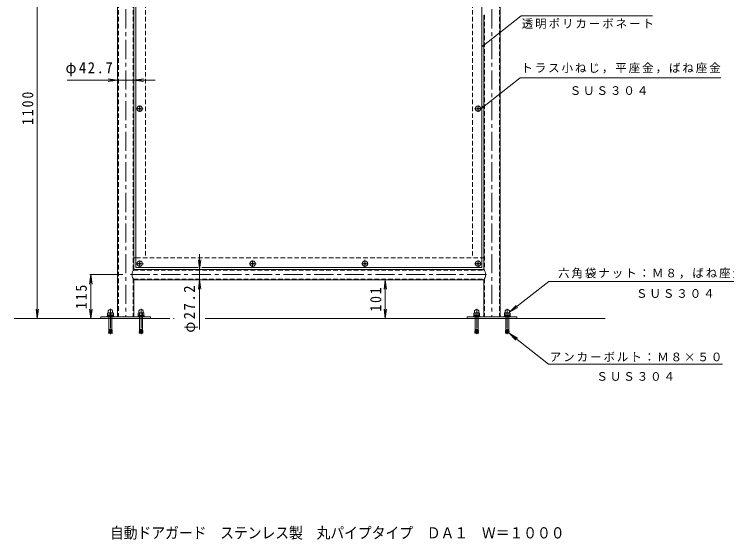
# Model space of a CAD drawing. Units: millimetres at full size, sheet at 1:10. Extents: x -1091 to 1708, y -1360 to 1054.
# Drawn here: x -1091 to 772, y -1360 to 14 of the extents above; entities that cross this region are included whole.
import ezdxf
from ezdxf.enums import TextEntityAlignment as Align

# ---------------------------------------------------------------- set-up
doc = ezdxf.new("R2010")
doc.units = ezdxf.units.MM
doc.header["$LTSCALE"] = 10
for name, pattern in [('CHAIN1', [8, 5, -1, 1, -1]), ('DASHED1', [1.8, 1.2, -0.6]), ('DOUBLE_CHAIN1', [8.8, 5, -1, 0.6, -0.6, 0.6, -1])]:
    doc.linetypes.add(name, pattern=pattern)
for name, color, linetype, lineweight in [('0-0_通り芯', 4, 'Continuous', 9), ('0-1_躯体', 3, 'CHAIN1', 9), ('0-2_仕上', 6, 'Continuous', 5), ('0-4_その他', 7, 'Continuous', 9), ('0-5_寸法', 2, 'Continuous', 9), ('0-9', 2, 'Continuous', 9), ('0-A', 2, 'Continuous', 9), ('0-C', 7, 'Continuous', 9)]:
    doc.layers.add(name, color=color, linetype=linetype, lineweight=lineweight)
doc.layers.add('F-0_F-0ﾚｲﾔ', color=2, linetype='Continuous')
doc.styles.add('ＭＳ ゴシック', font='')
doc.styles.get('ＭＳ ゴシック').set_extended_font_data('MS Gothic')

msp = doc.modelspace()

# ---------------------------------------------------------------- linework, layer by layer
at = {"layer": '0-0_通り芯'}
for p, q in [((-820.41, 186.83), (-820.41, -776.82)), ((-777.71, 186.83), (-777.71, -653.22)), ((179.59, 186.83), (179.59, -776.82)), ((136.89, 11.63), (136.89, -653.22)), ((-777.71, -653.22), (136.89, -653.22)), ((-777.71, -680.42), (-777.71, -776.82)), ((-777.71, -680.42), (136.89, -680.42)), ((136.89, -680.42), (136.89, -776.82)), ((-734.06, -776.82), (-864.06, -776.82)), ((-864.06, -776.82), (-864.06, -781.82)), ((-864.06, -781.82), (-734.06, -781.82)), ((-734.06, -776.82), (-734.06, -781.82)), ((93.24, -776.82), (223.24, -776.82)), ((93.24, -776.82), (93.24, -781.82)), ((223.24, -781.82), (93.24, -781.82)), ((223.24, -776.82), (223.24, -781.82))]:
    msp.add_line(p, q, dxfattribs=at)
at = {"layer": '0-0_通り芯', "linetype": 'DASHED1'}
for p, q in [((-818.41, 186.83), (-818.41, -776.82)), ((-779.71, 186.83), (-779.71, -656.09)), ((177.59, 186.83), (177.59, -776.82)), ((138.89, 12.33), (138.89, -656.09)), ((-778.84, -654.72), (138.03, -654.72)), ((-779.71, -677.55), (-779.71, -776.82)), ((-778.84, -678.92), (138.03, -678.92)), ((138.89, -677.55), (138.89, -776.82))]:
    msp.add_line(p, q, dxfattribs=at)
at = {"layer": '0-0_通り芯', "linetype": 'CHAIN1'}
for p, q in [((-799.06, 186.83), (-799.06, -776.82)), ((158.24, 186.83), (158.24, -776.82)), ((-786.4, -666.82), (147.24, -666.82)), ((-839.06, -755.9), (-839.06, -822.46)), ((-759.06, -755.9), (-759.06, -822.46)), ((118.24, -755.9), (118.24, -822.46)), ((198.24, -755.9), (198.24, -822.46))]:
    msp.add_line(p, q, dxfattribs=at)
at = {"layer": '0-0_通り芯'}
for centre, start, end in [((-761.25, -666.82), 140.43134, 219.56874), ((120.44, -666.82), 320.43126, 39.56866)]:
    msp.add_arc(centre, 21.35, start, end, dxfattribs=at)
at = {"layer": '0-1_躯体', "linetype": 'DASHED1'}
for p, q in [((-747.71, 186.78), (-747.71, -623.22)), ((106.89, 186.83), (106.89, -623.22)), ((-772.41, -623.22), (131.59, -623.22))]:
    msp.add_line(p, q, dxfattribs=at)
at = {"layer": '0-1_躯体'}
for p, q in [((-770.86, -233.22), (-753.85, -233.22)), ((-762.71, -241.46), (-762.71, -224.66)), ((130.61, -233.22), (112.58, -233.22)), ((121.89, -241.46), (121.89, -224.66)), ((-762.41, -646.46), (-762.41, -629.66)), ((-467.41, -646.46), (-467.41, -629.66)), ((-173.86, -628.42), (-173.86, -647)), ((121.89, -646.46), (121.89, -629.66)), ((-771.12, -638.22), (-753.09, -638.22)), ((-476.12, -638.22), (-458.09, -638.22)), ((-165.14, -638.22), (-183.17, -638.22)), ((130.61, -638.22), (112.58, -638.22))]:
    msp.add_line(p, q, dxfattribs=at)
at = {"layer": '0-1_躯体', "linetype": 'Continuous'}
for p, q in [((-777.71, -623.22), (-772.41, -623.22)), ((131.59, -623.22), (136.89, -623.22))]:
    msp.add_line(p, q, dxfattribs=at)
at = {"layer": '0-2_仕上'}
for p, q in [((-772.41, 185.08), (-772.41, -647.87)), ((131.59, 185.13), (131.59, -647.87)), ((-772.41, -647.87), (-610.91, -647.87)), ((-600.3, -647.87), (131.59, -647.87))]:
    msp.add_line(p, q, dxfattribs=at)
at = {"layer": '0-4_その他'}
for p, q in [((-1030.41, -781.82), (-1030.41, 318.18)), ((-722.13, -158.42), (-952.02, -158.42)), ((-820.41, -158.42), (-845.19, -155.16)), ((-820.41, -158.42), (-845.19, -161.69)), ((-777.71, -158.42), (-752.92, -155.16)), ((-777.71, -158.42), (-752.92, -161.69)), ((-606.03, -613.49), (-606.03, -810.16)), ((-606.03, -653.22), (-609.29, -628.43)), ((-606.03, -653.22), (-602.76, -628.43)), ((-890.41, -666.82), (-893.67, -691.61)), ((-893.41, -666.82), (-806.4, -666.82)), ((-890.41, -666.82), (-887.14, -691.61)), ((-890.41, -781.82), (-890.41, -666.82)), ((-606.03, -680.42), (-609.29, -705.21)), ((-606.03, -680.42), (-602.76, -705.21)), ((-120.6, -680.42), (-123.86, -705.21)), ((-120.6, -781.82), (-120.6, -680.42)), ((-120.6, -680.42), (-117.34, -705.21)), ((-1030.41, -781.82), (-1033.67, -757.03)), ((-1030.41, -781.82), (-1027.14, -757.03)), ((-890.41, -781.82), (-893.67, -757.03)), ((-890.41, -781.82), (-887.14, -757.03)), ((-120.6, -781.82), (-123.86, -757.03)), ((-120.6, -781.82), (-117.34, -757.03)), ((-893.41, -781.82), (-895.5, -781.82))]:
    msp.add_line(p, q, dxfattribs=at)
at = {"layer": '0-5_寸法', "color": 7}
for p, q in [((234.45, 9.29), (131.59, -71.55)), ((234.45, 9.29), (577.91, 9.29)), ((131.59, -71.55), (137.88, -65.11)), ((131.59, -71.55), (139.33, -66.96)), ((231.75, -152.38), (128.89, -233.22)), ((231.75, -152.38), (756.6, -152.38)), ((128.89, -233.22), (135.18, -226.78)), ((128.89, -233.22), (136.63, -228.63)), ((306.85, -684.45), (967.7, -684.45)), ((203.99, -765.29), (225.5, -752.54)), ((203.28, -819.91), (220.75, -837.79)), ((306.14, -900.75), (761.23, -900.75))]:
    msp.add_line(p, q, dxfattribs=at)
at = {"layer": '0-5_寸法'}
for p, q in [((-844.81, -761.69), (-844.81, -766.17)), ((-833.31, -766.17), (-833.31, -761.69)), ((-764.81, -761.69), (-764.81, -766.17)), ((-753.31, -766.17), (-753.31, -761.69)), ((112.49, -761.69), (112.49, -766.17)), ((123.99, -766.17), (123.99, -761.69)), ((192.49, -761.69), (192.49, -766.17)), ((203.99, -766.17), (203.99, -761.69)), ((-846.56, -767.47), (-846.56, -772.47)), ((-845.26, -773.22), (-846.56, -772.47)), ((-832.85, -766.72), (-845.26, -766.72)), ((-843.06, -781.82), (-843.06, -806.48)), ((-842.81, -767.47), (-842.81, -772.47)), ((-835.3, -767.47), (-835.3, -772.47)), ((-835.06, -781.82), (-835.06, -806.48)), ((-833.06, -766.6), (-831.55, -767.47)), ((-832.85, -773.22), (-831.55, -772.47)), ((-831.55, -767.47), (-831.55, -772.47)), ((-766.56, -767.47), (-766.56, -772.47)), ((-765.26, -773.22), (-766.56, -772.47)), ((-752.85, -766.72), (-765.26, -766.72)), ((-763.06, -781.82), (-763.06, -806.48)), ((-762.81, -767.47), (-762.81, -772.47)), ((-755.3, -767.47), (-755.3, -772.47)), ((-755.06, -781.82), (-755.06, -806.48)), ((-753.06, -766.6), (-751.55, -767.47)), ((-752.85, -773.22), (-751.55, -772.47)), ((-751.55, -767.47), (-751.55, -772.47)), ((110.74, -767.47), (110.74, -772.47)), ((112.04, -773.22), (110.74, -772.47)), ((124.45, -766.72), (112.04, -766.72)), ((114.24, -781.82), (114.24, -806.48)), ((114.49, -767.47), (114.49, -772.47)), ((122, -767.47), (122, -772.47)), ((122.24, -781.82), (122.24, -806.48)), ((124.24, -766.6), (125.75, -767.47)), ((124.45, -773.22), (125.75, -772.47)), ((125.75, -767.47), (125.75, -772.47)), ((190.74, -767.47), (190.74, -772.47)), ((192.04, -773.22), (190.74, -772.47)), ((204.45, -766.72), (192.04, -766.72)), ((194.24, -781.82), (194.24, -806.48)), ((194.49, -767.47), (194.49, -772.47)), ((202, -767.47), (202, -772.47)), ((202.24, -781.82), (202.24, -806.48)), ((204.24, -766.6), (205.75, -767.47)), ((204.45, -773.22), (205.75, -772.47)), ((205.75, -767.47), (205.75, -772.47)), ((-843.92, -817.91), (-844.09, -819.91)), ((-840.33, -818.23), (-843.92, -817.91)), ((-840.15, -816.24), (-843.74, -815.92)), ((-843.52, -817.95), (-843.74, -815.92)), ((-839.98, -814.24), (-843.57, -813.93)), ((-843.34, -815.96), (-843.57, -813.93)), ((-839.81, -812.25), (-843.39, -811.94)), ((-843.17, -813.96), (-843.39, -811.94)), ((-839.63, -810.26), (-843.22, -809.94)), ((-842.99, -811.97), (-843.22, -809.94)), ((-839.46, -808.27), (-840.5, -820.22)), ((-839.46, -808.27), (-838.66, -808.27)), ((-838.66, -808.27), (-837.61, -820.22)), ((-838.48, -810.26), (-834.9, -809.94)), ((-838.31, -812.25), (-834.72, -811.94)), ((-838.13, -814.24), (-834.55, -813.93)), ((-837.96, -816.24), (-834.37, -815.92)), ((-837.79, -818.23), (-834.2, -817.91)), ((-835.12, -811.97), (-834.9, -809.94)), ((-834.95, -813.96), (-834.72, -811.94)), ((-834.77, -815.96), (-834.55, -813.93)), ((-834.6, -817.95), (-834.37, -815.92)), ((-834.2, -817.91), (-834.02, -819.91)), ((-763.92, -817.91), (-764.09, -819.91)), ((-760.33, -818.23), (-763.92, -817.91)), ((-760.15, -816.24), (-763.74, -815.92)), ((-763.52, -817.95), (-763.74, -815.92)), ((-759.98, -814.24), (-763.57, -813.93)), ((-763.34, -815.96), (-763.57, -813.93)), ((-759.81, -812.25), (-763.39, -811.94)), ((-763.17, -813.96), (-763.39, -811.94)), ((-759.63, -810.26), (-763.22, -809.94)), ((-762.99, -811.97), (-763.22, -809.94)), ((-759.46, -808.27), (-760.5, -820.22)), ((-759.46, -808.27), (-758.66, -808.27)), ((-758.66, -808.27), (-757.61, -820.22)), ((-758.48, -810.26), (-754.9, -809.94)), ((-758.31, -812.25), (-754.72, -811.94)), ((-758.13, -814.24), (-754.55, -813.93)), ((-757.96, -816.24), (-754.37, -815.92)), ((-757.79, -818.23), (-754.2, -817.91)), ((-755.12, -811.97), (-754.9, -809.94)), ((-754.95, -813.96), (-754.72, -811.94)), ((-754.77, -815.96), (-754.55, -813.93)), ((-754.6, -817.95), (-754.37, -815.92)), ((-754.2, -817.91), (-754.02, -819.91)), ((113.38, -817.91), (113.21, -819.91)), ((116.97, -818.23), (113.38, -817.91)), ((117.15, -816.24), (113.56, -815.92)), ((113.78, -817.95), (113.56, -815.92)), ((117.32, -814.24), (113.73, -813.93)), ((113.96, -815.96), (113.73, -813.93)), ((117.49, -812.25), (113.91, -811.94)), ((114.13, -813.96), (113.91, -811.94)), ((117.67, -810.26), (114.08, -809.94)), ((114.31, -811.97), (114.08, -809.94)), ((117.84, -808.27), (116.8, -820.22)), ((117.84, -808.27), (118.64, -808.27)), ((118.64, -808.27), (119.69, -820.22)), ((118.82, -810.26), (122.4, -809.94)), ((118.99, -812.25), (122.58, -811.94)), ((119.17, -814.24), (122.75, -813.93)), ((119.34, -816.24), (122.93, -815.92)), ((119.51, -818.23), (123.1, -817.91)), ((122.18, -811.97), (122.4, -809.94)), ((122.35, -813.96), (122.58, -811.94)), ((122.53, -815.96), (122.75, -813.93)), ((122.7, -817.95), (122.93, -815.92)), ((123.1, -817.91), (123.28, -819.91)), ((193.39, -817.91), (193.21, -819.91)), ((196.97, -818.23), (193.39, -817.91)), ((197.15, -816.24), (193.56, -815.92)), ((193.78, -817.95), (193.56, -815.92)), ((197.32, -814.24), (193.73, -813.93)), ((193.96, -815.96), (193.73, -813.93)), ((197.49, -812.25), (193.91, -811.94)), ((194.13, -813.96), (193.91, -811.94)), ((197.67, -810.26), (194.08, -809.94)), ((194.31, -811.97), (194.08, -809.94)), ((197.84, -808.27), (196.8, -820.22)), ((197.84, -808.27), (198.64, -808.27)), ((198.64, -808.27), (199.69, -820.22)), ((198.82, -810.26), (202.4, -809.94)), ((198.99, -812.25), (202.58, -811.94)), ((199.17, -814.24), (202.75, -813.93)), ((199.34, -816.24), (202.93, -815.92)), ((199.51, -818.23), (203.1, -817.91)), ((202.18, -811.97), (202.4, -809.94)), ((202.35, -813.96), (202.58, -811.94)), ((202.53, -815.96), (202.75, -813.93)), ((202.7, -817.95), (202.93, -815.92)), ((203.1, -817.91), (203.28, -819.91)), ((-844.09, -819.91), (-840.5, -820.22)), ((-834.02, -819.91), (-837.61, -820.22)), ((-764.09, -819.91), (-760.5, -820.22)), ((-754.02, -819.91), (-757.61, -820.22)), ((113.21, -819.91), (116.8, -820.22)), ((123.28, -819.91), (119.69, -820.22)), ((193.21, -819.91), (196.8, -820.22)), ((203.28, -819.91), (199.69, -820.22))]:
    msp.add_line(p, q, dxfattribs=at)
at = {"layer": '0-5_寸法', "linetype": 'DASHED1'}
for p, q in [((-843.06, -776.82), (-843.06, -781.82)), ((-842.81, -768.5), (-842.81, -772.47)), ((-835.06, -776.82), (-835.06, -781.82)), ((-763.06, -776.82), (-763.06, -781.82)), ((-762.81, -768.5), (-762.81, -772.47)), ((-755.06, -776.82), (-755.06, -781.82)), ((114.24, -776.82), (114.24, -781.82)), ((114.49, -768.5), (114.49, -772.47)), ((122.24, -776.82), (122.24, -781.82)), ((194.24, -776.82), (194.24, -781.82)), ((194.49, -768.5), (194.49, -772.47)), ((202.24, -776.82), (202.24, -781.82))]:
    msp.add_line(p, q, dxfattribs=at)
at = {"layer": '0-5_寸法', "color": 7}
for points in [[(306.85, -684.45), (203.99, -765.29), (221.46, -747.41)], [(306.14, -900.75), (203.28, -819.91), (224.78, -832.66)]]:
    msp.add_lwpolyline(points, dxfattribs=at)
at = {"layer": '0-5_寸法'}
for points in [[(-845.06, -766.6), (-845.07, -766.61), (-846.56, -767.47)], [(-765.06, -766.6), (-765.07, -766.61), (-766.56, -767.47)], [(112.24, -766.6), (112.23, -766.61), (110.74, -767.47)], [(192.24, -766.6), (192.23, -766.61), (190.74, -767.47)]]:
    msp.add_lwpolyline(points, dxfattribs=at)
for centre, radius, start, end in [((-839.06, -764.72), 6.5, 27.79579, 152.20421), ((-759.06, -764.72), 6.5, 27.79579, 152.20421), ((118.24, -764.72), 6.5, 27.79579, 152.20421), ((198.24, -764.72), 6.5, 27.79579, 152.20421), ((-845.26, -771.08), 4.36, 55.84651, 90.00017), ((-845.26, -768.86), 4.36, 269.99983, 304.15349), ((-845.31, -766.17), 0.5, 299.99968, 0), ((-839.06, -776.45), 9.73, 67.32404, 112.67596), ((-839.06, -763.49), 9.73, 247.32404, 292.67596), ((-832.85, -771.08), 4.36, 89.99983, 124.15349), ((-832.85, -768.86), 4.36, 235.84651, 270.00017), ((-832.81, -766.17), 0.5, 180, 240.00032), ((-765.26, -771.08), 4.36, 55.84651, 90.00017), ((-765.26, -768.86), 4.36, 269.99983, 304.15349), ((-765.31, -766.17), 0.5, 299.99968, 0), ((-759.06, -776.45), 9.73, 67.32404, 112.67596), ((-759.06, -763.49), 9.73, 247.32404, 292.67596), ((-752.85, -771.08), 4.36, 89.99983, 124.15349), ((-752.85, -768.86), 4.36, 235.84651, 270.00017), ((-752.81, -766.17), 0.5, 180, 240.00032), ((112.04, -771.08), 4.36, 55.84651, 90.00017), ((112.04, -768.86), 4.36, 269.99983, 304.15349), ((111.99, -766.17), 0.5, 299.99968, 0), ((118.24, -776.45), 9.73, 67.32404, 112.67596), ((118.24, -763.49), 9.73, 247.32404, 292.67596), ((124.45, -771.08), 4.36, 89.99983, 124.15349), ((124.45, -768.86), 4.36, 235.84651, 270.00017), ((124.49, -766.17), 0.5, 180, 240.00032), ((192.04, -771.08), 4.36, 55.84651, 90.00017), ((192.04, -768.86), 4.36, 269.99983, 304.15349), ((191.99, -766.17), 0.5, 299.99968, 0), ((198.24, -776.45), 9.73, 67.32404, 112.67596), ((198.24, -763.49), 9.73, 247.32404, 292.67596), ((204.45, -771.08), 4.36, 89.99983, 124.15349), ((204.45, -768.86), 4.36, 235.84651, 270.00017), ((204.49, -766.17), 0.5, 180, 240.00032), ((-865.24, -807.19), 22.2, 352.86598, 1.81982), ((-812.87, -807.19), 22.2, 178.18018, 187.13402), ((-785.24, -807.19), 22.2, 352.86598, 1.81982), ((-732.87, -807.19), 22.2, 178.18018, 187.13402), ((92.06, -807.19), 22.2, 352.86598, 1.81982), ((144.43, -807.19), 22.2, 178.18018, 187.13402), ((172.06, -807.19), 22.2, 352.86598, 1.81982), ((224.43, -807.19), 22.2, 178.18018, 187.13402)]:
    msp.add_arc(centre, radius, start, end, dxfattribs=at)
at = {"layer": '0-9'}
for p, q in [((-847.56, -775.22), (-830.56, -775.22)), ((-846.76, -773.22), (-846.76, -775.22)), ((-839.31, -773.22), (-839.84, -775.22)), ((-838.27, -773.22), (-838.81, -775.22)), ((-830.56, -775.22), (-830.56, -776.82)), ((-767.56, -775.22), (-750.56, -775.22)), ((-766.76, -773.22), (-766.76, -775.22)), ((-759.31, -773.22), (-759.84, -775.22)), ((-758.27, -773.22), (-758.81, -775.22)), ((-750.56, -775.22), (-750.56, -776.82)), ((109.74, -775.22), (126.74, -775.22)), ((110.54, -773.22), (110.54, -775.22)), ((117.99, -773.22), (117.46, -775.22)), ((119.03, -773.22), (118.49, -775.22)), ((126.74, -775.22), (126.74, -776.82)), ((189.74, -775.22), (206.74, -775.22)), ((190.54, -773.22), (190.54, -775.22)), ((197.99, -773.22), (197.46, -775.22)), ((199.03, -773.22), (198.49, -775.22)), ((206.74, -775.22), (206.74, -776.82))]:
    msp.add_line(p, q, dxfattribs=at)
for points in [[(-847.56, -775.22), (-847.56, -776.82), (-830.56, -776.82)], [(-846.76, -773.22), (-831.36, -773.22), (-831.36, -775.22)], [(-767.56, -775.22), (-767.56, -776.82), (-750.56, -776.82)], [(-766.76, -773.22), (-751.36, -773.22), (-751.36, -775.22)], [(109.74, -775.22), (109.74, -776.82), (126.74, -776.82)], [(110.54, -773.22), (125.94, -773.22), (125.94, -775.22)], [(189.74, -775.22), (189.74, -776.82), (206.74, -776.82)], [(190.54, -773.22), (205.94, -773.22), (205.94, -775.22)]]:
    msp.add_lwpolyline(points, dxfattribs=at)
at = {"layer": '0-A'}
for p, q in [((-766.16, -233.7), (-763.96, -233.74)), ((-763.96, -232.7), (-763.46, -232.47)), ((-763.96, -233.74), (-763.46, -233.97)), ((-763.23, -231.97), (-763.46, -232.47)), ((-763.23, -234.47), (-763.46, -233.97)), ((-763.19, -229.77), (-763.23, -231.97)), ((-763.19, -236.67), (-763.23, -234.47)), ((-763.19, -229.77), (-762.23, -229.77)), ((-762.23, -229.77), (-762.19, -231.97)), ((-762.19, -231.97), (-761.96, -232.47)), ((-762.19, -234.47), (-761.96, -233.97)), ((-761.46, -232.7), (-761.96, -232.47)), ((-761.46, -233.74), (-761.96, -233.97)), ((-759.26, -233.7), (-761.46, -233.74)), ((118.44, -233.7), (120.64, -233.74)), ((120.64, -232.7), (121.14, -232.47)), ((120.64, -233.74), (121.14, -233.97)), ((121.37, -231.97), (121.14, -232.47)), ((121.37, -234.47), (121.14, -233.97)), ((121.41, -229.77), (121.37, -231.97)), ((122.37, -229.77), (121.41, -229.77)), ((122.37, -229.77), (122.41, -231.97)), ((122.37, -236.67), (122.41, -234.47)), ((122.41, -231.97), (122.64, -232.47)), ((122.41, -234.47), (122.64, -233.97)), ((123.14, -232.7), (122.64, -232.47)), ((123.14, -233.74), (122.64, -233.97)), ((125.34, -233.7), (123.14, -233.74)), ((-765.86, -638.7), (-763.66, -638.74)), ((-763.66, -637.7), (-763.16, -637.47)), ((-763.66, -638.74), (-763.16, -638.97)), ((-762.93, -636.97), (-763.16, -637.47)), ((-762.93, -639.47), (-763.16, -638.97)), ((-762.89, -634.77), (-762.93, -636.97)), ((-762.89, -641.67), (-762.93, -639.47)), ((-762.89, -634.77), (-761.93, -634.77)), ((-761.93, -634.77), (-761.89, -636.97)), ((-761.89, -636.97), (-761.66, -637.47)), ((-761.89, -639.47), (-761.66, -638.97)), ((-761.16, -637.7), (-761.66, -637.47)), ((-761.16, -638.74), (-761.66, -638.97)), ((-758.96, -638.7), (-761.16, -638.74)), ((-470.86, -638.7), (-468.66, -638.74)), ((-468.66, -637.7), (-468.16, -637.47)), ((-468.66, -638.74), (-468.16, -638.97)), ((-467.93, -636.97), (-468.16, -637.47)), ((-467.93, -639.47), (-468.16, -638.97)), ((-467.89, -634.77), (-467.93, -636.97)), ((-467.89, -641.67), (-467.93, -639.47)), ((-467.89, -634.77), (-466.93, -634.77)), ((-466.93, -634.77), (-466.89, -636.97)), ((-466.89, -636.97), (-466.66, -637.47)), ((-466.89, -639.47), (-466.66, -638.97)), ((-466.16, -637.7), (-466.66, -637.47)), ((-466.16, -638.74), (-466.66, -638.97)), ((-463.96, -638.7), (-466.16, -638.74)), ((-177.31, -638.7), (-175.11, -638.74)), ((-175.11, -637.7), (-174.61, -637.47)), ((-175.11, -638.74), (-174.61, -638.97)), ((-174.38, -636.97), (-174.61, -637.47)), ((-174.38, -639.47), (-174.61, -638.97)), ((-174.34, -634.77), (-174.38, -636.97)), ((-173.38, -634.77), (-174.34, -634.77)), ((-173.38, -634.77), (-173.34, -636.97)), ((-173.38, -641.67), (-173.34, -639.47)), ((-173.34, -636.97), (-173.11, -637.47)), ((-173.34, -639.47), (-173.11, -638.97)), ((-172.61, -637.7), (-173.11, -637.47)), ((-172.61, -638.74), (-173.11, -638.97)), ((-170.41, -638.7), (-172.61, -638.74)), ((118.44, -638.7), (120.64, -638.74)), ((120.64, -637.7), (121.14, -637.47)), ((120.64, -638.74), (121.14, -638.97)), ((121.37, -636.97), (121.14, -637.47)), ((121.37, -639.47), (121.14, -638.97)), ((121.41, -634.77), (121.37, -636.97)), ((122.37, -634.77), (121.41, -634.77)), ((122.37, -634.77), (122.41, -636.97)), ((122.37, -641.67), (122.41, -639.47)), ((122.41, -636.97), (122.64, -637.47)), ((122.41, -639.47), (122.64, -638.97)), ((123.14, -637.7), (122.64, -637.47)), ((123.14, -638.74), (122.64, -638.97)), ((125.34, -638.7), (123.14, -638.74))]:
    msp.add_line(p, q, dxfattribs=at)
for points in [[(-766.16, -233.7), (-766.16, -232.74), (-763.96, -232.7)], [(-763.19, -236.67), (-762.23, -236.67), (-762.19, -234.47)], [(-759.26, -233.7), (-759.26, -232.74), (-761.46, -232.7)], [(118.44, -233.7), (118.44, -232.74), (120.64, -232.7)], [(122.37, -236.67), (121.41, -236.67), (121.37, -234.47)], [(125.34, -233.7), (125.34, -232.74), (123.14, -232.7)], [(-765.86, -638.7), (-765.86, -637.74), (-763.66, -637.7)], [(-762.89, -641.67), (-761.93, -641.67), (-761.89, -639.47)], [(-758.96, -638.7), (-758.96, -637.74), (-761.16, -637.7)], [(-470.86, -638.7), (-470.86, -637.74), (-468.66, -637.7)], [(-467.89, -641.67), (-466.93, -641.67), (-466.89, -639.47)], [(-463.96, -638.7), (-463.96, -637.74), (-466.16, -637.7)], [(-177.31, -638.7), (-177.31, -637.74), (-175.11, -637.7)], [(-173.38, -641.67), (-174.34, -641.67), (-174.38, -639.47)], [(-170.41, -638.7), (-170.41, -637.74), (-172.61, -637.7)], [(118.44, -638.7), (118.44, -637.74), (120.64, -637.7)], [(122.37, -641.67), (121.41, -641.67), (121.37, -639.47)], [(125.34, -638.7), (125.34, -637.74), (123.14, -637.7)]]:
    msp.add_lwpolyline(points, dxfattribs=at)
for centre in [(-762.71, -233.22), (121.89, -233.22), (-762.41, -638.22), (-467.41, -638.22), (-173.86, -638.22), (121.89, -638.22)]:
    msp.add_circle(centre, 7, dxfattribs=at)
at = {"layer": '0-C'}
for p, q in [((-1090.56, -781.82), (-864.06, -781.82)), ((-591.43, -781.82), (93.24, -781.82)), ((223.24, -781.82), (453.83, -781.82))]:
    msp.add_line(p, q, dxfattribs=at)
at = {"layer": '0-C', "linetype": 'DOUBLE_CHAIN1'}
msp.add_line((-734.06, -781.82), (-672.92, -781.82), dxfattribs=at)

# ---------------------------------------------------------------- texts
at = {"layer": '0-4_その他', "color": 2, "insert": (-956.61, -148.42), "char_height": 29.33, "attachment_point": 7, "style": 'ＭＳ ゴシック'}
msp.add_mtext('\\T1.22;\\W0.95;φ42.7', dxfattribs=at)
at = {"layer": '0-4_その他', "color": 2, "char_height": 29.33, "attachment_point": 7, "rotation": 90, "style": 'ＭＳ ゴシック'}
for s, insert in [('\\T1.28;\\W0.9;1100', (-1040.41, -275.57)), ('\\T1.27;\\W0.9;115', (-900.41, -756.82)), ('\\T1.22;\\W0.95;φ27.2', (-610.3, -818.58)), ('\\T1.27;\\W0.9;101', (-130.6, -763.62))]:
    msp.add_mtext(s, dxfattribs=dict(at, insert=insert))
at = {"layer": '0-5_寸法', "color": 7, "char_height": 21.99, "attachment_point": 7, "style": 'ＭＳ ゴシック'}
for s, insert in [('\\T1.17;透明ポリカーボネート', (235.94, -24.54)), ('\\T1.17;トラス小ねじ，平座金，ばね座金', (234.84, -140.9)), ('\\T1.17;ＳＵＳ３０４', (361.29, -197.37)), ('\\T1.17;六角袋ナット：Ｍ８，ばね座金，平座金', (330.93, -677.25)), ('\\T1.17;ＳＵＳ３０４', (534.77, -727.76)), ('\\T1.17;アンカーボルト：Ｍ８×５０', (309.23, -894.58)), ('\\T1.17;ＳＵＳ３０４', (431.18, -944.59))]:
    msp.add_mtext(s, dxfattribs=dict(at, insert=insert))
at = {"layer": 'F-0_F-0ﾚｲﾔ', "style": 'ＭＳ ゴシック', "width": 0.9}
msp.add_text('自動ドアガード\u3000ステンレス製\u3000丸パイプタイプ\u3000ＤＡ１\u3000Ｗ＝１０００', height=29.33, dxfattribs=at).set_placement((-840.26, -1365.24), align=Align.BOTTOM_LEFT)

doc.saveas('drawing.dxf')
